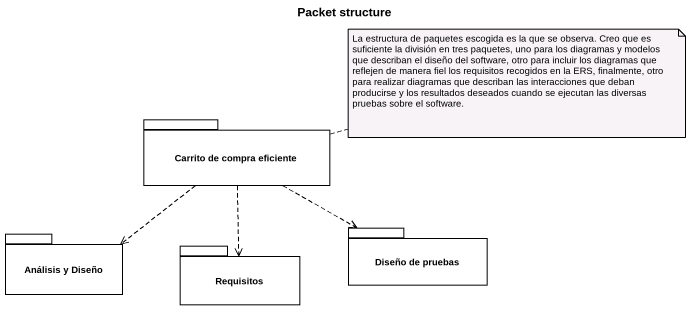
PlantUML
@startuml
title Packet structure
package "Carrito de compra eficiente" as Carrito_de_compra_eficiente {
}
package "Análisis y Diseño" as Análisis_y_Diseño {
}
package Requisitos {
}
package "Diseño de pruebas" as Diseño_de_pruebas {
}
Carrito_de_compra_eficiente ..> Análisis_y_Diseño
Carrito_de_compra_eficiente ..> Requisitos
Carrito_de_compra_eficiente .right.> Diseño_de_pruebas
note right of Carrito_de_compra_eficiente : La estructura de paquetes escogida es la que se observa. Creo que es suficiente la división en tres paquetes, uno para los diagramas y modelos que describan el diseño del software, otro para incluir los diagramas que reflejen de manera fiel los requisitos recogidos en la ERS, finalmente, otro para realizar diagramas que describan las interacciones que deban producirse y los resultados deseados cuando se ejecutan las diversas pruebas sobre el software.
@enduml
